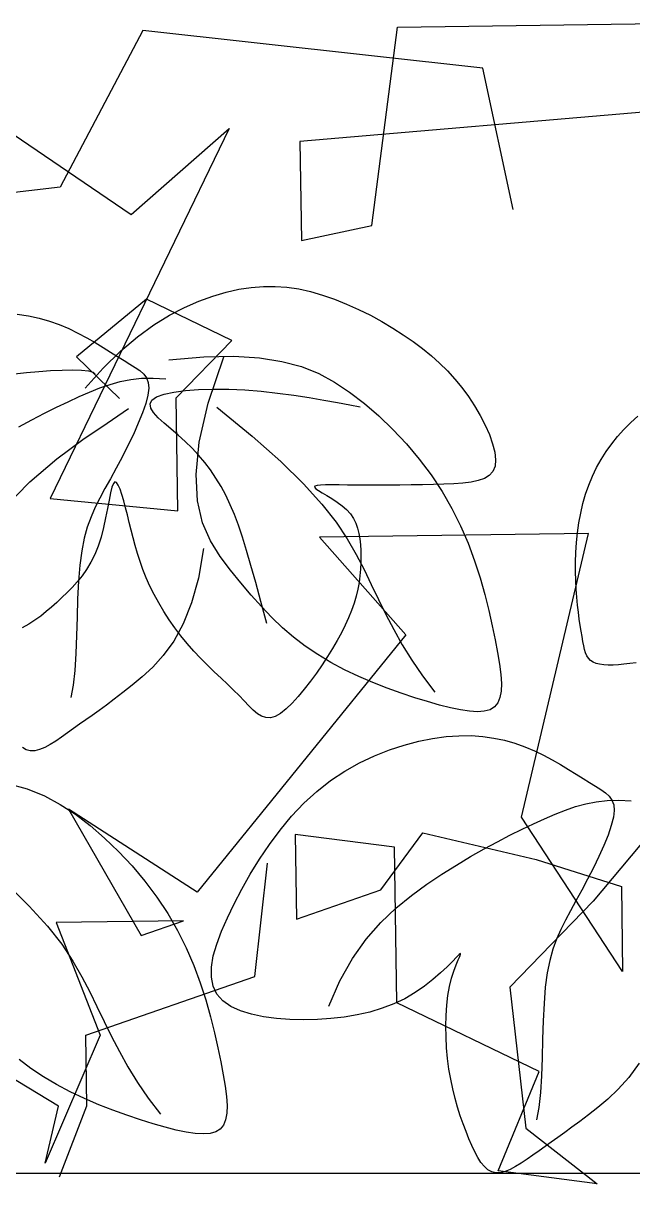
# Model space of a CAD drawing. Extents: x -1568 to -728, y -1287 to -990.
# Drawn here: x -1282.097 to -1281.407, y -1213.062 to -1211.75 of the extents above; entities that cross this region are included whole.
import ezdxf

# ---------------------------------------------------------------- set-up
doc = ezdxf.new("R2010")
doc.units = 0
doc.header["$LTSCALE"] = 5
doc.layers.get('0').update_dxf_attribs({"linetype": 'CONTINUOUS'})
for name, color, linetype in [('fz', 7, 'CONTINUOUS'), ('LH', 94, 'CONTINUOUS'), ('尺寸标注', 2, 'CONTINUOUS')]:
    doc.layers.add(name, color=color, linetype=linetype)

# ---------------------------------------------------------------- blocks, each defined once
blk = doc.blocks.new('LIM43')
at = {"color": 98}
for p, q in [((942287.3732, 2579500.759), (942287.0532, 2579500.7634)), ((942287.2765, 2579500.7124), (942287.6612, 2579500.7551)), ((942287.4021, 2579500.5348), (942287.3732, 2579500.759)), ((942287.6612, 2579500.7551), (942287.7548, 2579500.5779)), ((942287.2424, 2579500.5529), (942287.2765, 2579500.7124)), ((942287.0359, 2579500.6677), (942287.4835, 2579500.6296)), ((942287.8359, 2579500.6568), (942287.6744, 2579500.547)), ((942287.6744, 2579500.547), (942287.5637, 2579500.6445)), ((942287.5637, 2579500.6445), (942287.766, 2579500.226)), ((942287.4835, 2579500.6296), (942287.4819, 2579500.5177)), ((942287.7548, 2579500.5779), (942287.9146, 2579500.5598)), ((942287.4819, 2579500.5177), (942287.4021, 2579500.5348)), ((942287.5604, 2579500.4047), (942287.6571, 2579500.4513)), ((942287.6571, 2579500.4513), (942287.7362, 2579500.3863)), ((942287.6235, 2579500.3399), (942287.5604, 2579500.4047)), ((942287.7362, 2579500.3863), (942287.6875, 2579500.339)), ((942287.6218, 2579500.212), (942287.6235, 2579500.3399)), ((942287.766, 2579500.226), (942287.6218, 2579500.212)), ((942287.1573, 2579500.1864), (942287.4613, 2579500.1822)), ((942287.233, 2579499.8656), (942287.1573, 2579500.1864)), ((942287.4613, 2579500.1822), (942287.3638, 2579500.0716)), ((942287.3638, 2579500.0716), (942287.5999, 2579499.7806)), ((942287.0572, 2579499.8839), (942287.1517, 2579499.7707)), ((942287.5999, 2579499.7806), (942287.7452, 2579499.8745)), ((942287.7452, 2579499.8745), (942287.6632, 2579499.7318)), ((942287.1186, 2579499.6912), (942287.233, 2579499.8656)), ((942287.3447, 2579499.848), (942287.2163, 2579499.8178)), ((942287.3919, 2579499.7834), (942287.3447, 2579499.848)), ((942287.3765, 2579499.8316), (942287.4888, 2579499.8461)), ((942287.4888, 2579499.8461), (942287.4874, 2579499.7502)), ((942287.3741, 2579499.6558), (942287.3765, 2579499.8316)), ((942287.2163, 2579499.8178), (942287.1199, 2579499.7872)), ((942287.5346, 2579499.6856), (942287.5203, 2579499.8137)), ((942287.1199, 2579499.7872), (942287.1186, 2579499.6912)), ((942287.4874, 2579499.7502), (942287.3919, 2579499.7834)), ((942287.1517, 2579499.7707), (942287.2463, 2579499.6735)), ((942287.6154, 2579499.7484), (942287.7594, 2579499.7464)), ((942287.6632, 2579499.7318), (942287.6154, 2579499.7484)), ((942287.7594, 2579499.7464), (942287.7097, 2579499.6192)), ((942287.7257, 2579499.619), (942287.5346, 2579499.6856)), ((942287.2463, 2579499.6735), (942287.2282, 2579499.5139)), ((942287.213, 2579499.578), (942287.3741, 2579499.6558)), ((942287.7097, 2579499.6192), (942287.7717, 2579499.4745)), ((942287.7246, 2579499.5391), (942287.7257, 2579499.619)), ((942287.7566, 2579499.5386), (942287.8857, 2579499.6168)), ((942287.2595, 2579499.4655), (942287.213, 2579499.578)), ((942287.7555, 2579499.4587), (942287.7246, 2579499.5391)), ((942287.7717, 2579499.4745), (942287.7566, 2579499.5386)), ((942287.2282, 2579499.5139), (942287.1473, 2579499.451)), ((942287.1473, 2579499.451), (942287.2595, 2579499.4655))]:
    blk.add_line(p, q, dxfattribs=at)
blk = doc.blocks.new('花')
at = {"layer": 'LH', "color": 12}
for p, q in [((0.6009, 0.461), (0.5901, 0.4561)), ((0.6123, 0.4652), (0.6009, 0.461)), ((0.6241, 0.4688), (0.6123, 0.4652)), ((0.6366, 0.4716), (0.6241, 0.4688)), ((0.5797, 0.4507), (0.5698, 0.4448)), ((0.5901, 0.4561), (0.5797, 0.4507)), ((0.5604, 0.4387), (0.5514, 0.4325)), ((0.5698, 0.4448), (0.5604, 0.4387)), ((0.5349, 0.4203), (0.5274, 0.4146)), ((0.5429, 0.4263), (0.5349, 0.4203)), ((0.5514, 0.4325), (0.5429, 0.4263)), ((-0.5041, 0.4071), (-0.5172, 0.4041)), ((-0.4909, 0.4092), (-0.5041, 0.4071)), ((-0.4776, 0.4103), (-0.4909, 0.4092)), ((-0.4639, 0.4103), (-0.4776, 0.4103)), ((-0.4498, 0.4093), (-0.4639, 0.4103)), ((-0.4351, 0.4072), (-0.4498, 0.4093)), ((-0.4197, 0.4041), (-0.4351, 0.4072)), ((0.5205, 0.4095), (0.5141, 0.4049)), ((0.5274, 0.4146), (0.5205, 0.4095)), ((-0.5435, 0.395), (-0.5567, 0.3892)), ((-0.5303, 0.4), (-0.5435, 0.395)), ((-0.5172, 0.4041), (-0.5303, 0.4)), ((-0.4036, 0.3998), (-0.4197, 0.4041)), ((-0.3867, 0.3941), (-0.4036, 0.3998)), ((-0.369, 0.3867), (-0.3867, 0.3941)), ((0.3425, 0.3937), (0.321, 0.3859)), ((0.3674, 0.3998), (0.3425, 0.3937)), ((0.3964, 0.4039), (0.3674, 0.3998)), ((0.4303, 0.4061), (0.3964, 0.4039)), ((0.4295, 0.3534), (0.4075, 0.4044)), ((0.47, 0.4062), (0.4303, 0.4061)), ((0.5035, 0.3966), (0.4996, 0.3924)), ((0.5084, 0.4007), (0.5035, 0.3966)), ((0.5141, 0.4049), (0.5084, 0.4007)), ((-0.5698, 0.3826), (-0.5828, 0.3754)), ((-0.5567, 0.3892), (-0.5698, 0.3826)), ((-0.3504, 0.3772), (-0.369, 0.3867)), ((0.321, 0.3859), (0.3021, 0.3764)), ((0.4891, 0.387), (0.4751, 0.385)), ((0.5023, 0.3878), (0.4891, 0.387)), ((0.4954, 0.3823), (0.4953, 0.3759)), ((0.4969, 0.3877), (0.4954, 0.3823)), ((0.4996, 0.3924), (0.4969, 0.3877)), ((0.5147, 0.3874), (0.5023, 0.3878)), ((0.5267, 0.3861), (0.5147, 0.3874)), ((0.5385, 0.3838), (0.5267, 0.3861)), ((0.5503, 0.3808), (0.5385, 0.3838)), ((0.5622, 0.3771), (0.5503, 0.3808)), ((-0.5955, 0.3677), (-0.6078, 0.3596)), ((-0.5828, 0.3754), (-0.5955, 0.3677)), ((-0.331, 0.3653), (-0.3504, 0.3772)), ((0.3021, 0.3764), (0.2851, 0.3652)), ((0.4953, 0.3759), (0.4968, 0.3682)), ((0.4968, 0.3682), (0.5, 0.3591)), ((0.5745, 0.373), (0.5622, 0.3771)), ((0.5875, 0.3683), (0.5745, 0.373)), ((0.601, 0.3633), (0.5875, 0.3683)), ((-0.6078, 0.3596), (-0.6196, 0.3512)), ((-0.3106, 0.3508), (-0.331, 0.3653)), ((0.2851, 0.3652), (0.2691, 0.3526)), ((0.5, 0.3591), (0.5045, 0.3487)), ((0.6152, 0.3577), (0.601, 0.3633)), ((0.63, 0.3515), (0.6152, 0.3577)), ((-0.6308, 0.3427), (-0.6414, 0.334)), ((-0.6196, 0.3512), (-0.6308, 0.3427)), ((-0.2893, 0.3332), (-0.3106, 0.3508)), ((0.2691, 0.3526), (0.2535, 0.3385)), ((0.4201, 0.348), (0.3832, 0.3123)), ((0.4433, 0.3104), (0.4295, 0.3534)), ((0.5045, 0.3487), (0.5103, 0.3374)), ((0.6454, 0.3448), (0.63, 0.3515)), ((-0.6414, 0.334), (-0.6512, 0.3253)), ((-0.267, 0.3124), (-0.2893, 0.3332)), ((-0.2776, 0.3296), (-0.2796, 0.3273)), ((-0.2724, 0.3315), (-0.2776, 0.3296)), ((-0.2646, 0.333), (-0.2724, 0.3315)), ((-0.2545, 0.3341), (-0.2646, 0.333)), ((-0.2428, 0.3349), (-0.2545, 0.3341)), ((-0.2299, 0.3354), (-0.2428, 0.3349)), ((-0.2163, 0.3356), (-0.2299, 0.3354)), ((-0.2025, 0.3355), (-0.2163, 0.3356)), ((-0.1889, 0.3352), (-0.2025, 0.3355)), ((0.2535, 0.3385), (0.2384, 0.3231)), ((0.5103, 0.3374), (0.5169, 0.3254)), ((-0.6605, 0.3163), (-0.6691, 0.3072)), ((-0.6512, 0.3253), (-0.6605, 0.3163)), ((0.2384, 0.3231), (0.2238, 0.3066)), ((0.5169, 0.3254), (0.5242, 0.3132)), ((-0.6691, 0.3072), (-0.6772, 0.2977)), ((0.2238, 0.3066), (0.21, 0.2891)), ((0.3832, 0.3123), (0.3533, 0.281)), ((0.45, 0.2744), (0.4433, 0.3104)), ((0.5242, 0.3132), (0.5318, 0.3009)), ((-0.6772, 0.2977), (-0.6847, 0.2879)), ((-0.4836, 0.2888), (-0.5016, 0.2848)), ((-0.4653, 0.2923), (-0.4836, 0.2888)), ((-0.447, 0.2954), (-0.4653, 0.2923)), ((-0.4289, 0.2977), (-0.447, 0.2954)), ((-0.4114, 0.2993), (-0.4289, 0.2977)), ((-0.3949, 0.3002), (-0.4114, 0.2993)), ((-0.3799, 0.3003), (-0.3949, 0.3002)), ((-0.3666, 0.2996), (-0.3799, 0.3003)), ((-0.3555, 0.2981), (-0.3666, 0.2996)), ((-0.3469, 0.2958), (-0.3555, 0.2981)), ((-0.3413, 0.2926), (-0.3469, 0.2958)), ((-0.3389, 0.2886), (-0.3413, 0.2926)), ((-0.0448, 0.2918), (-0.0535, 0.2983)), ((-0.0365, 0.2849), (-0.0448, 0.2918)), ((0.21, 0.2891), (0.1971, 0.2707)), ((0.5318, 0.3009), (0.5395, 0.2889)), ((0.5395, 0.2889), (0.547, 0.2775)), ((-0.6917, 0.2777), (-0.6983, 0.267)), ((-0.6847, 0.2879), (-0.6917, 0.2777)), ((-0.5352, 0.2765), (-0.5503, 0.2725)), ((-0.5189, 0.2807), (-0.5352, 0.2765)), ((-0.5016, 0.2848), (-0.5189, 0.2807)), ((-0.3467, 0.2722), (-0.342, 0.2784)), ((-0.342, 0.2784), (-0.3393, 0.2838)), ((-0.3393, 0.2838), (-0.3389, 0.2886)), ((-0.2887, 0.2709), (-0.3142, 0.2852)), ((-0.0287, 0.2775), (-0.0365, 0.2849)), ((-0.0214, 0.2698), (-0.0287, 0.2775)), ((0.3533, 0.281), (0.3296, 0.2535)), ((0.547, 0.2775), (0.554, 0.2669)), ((-0.6983, 0.267), (-0.7044, 0.2558)), ((-0.5639, 0.2687), (-0.5755, 0.2654)), ((-0.5503, 0.2725), (-0.5639, 0.2687)), ((-0.3598, 0.2584), (-0.3528, 0.2656)), ((-0.3528, 0.2656), (-0.3467, 0.2722)), ((-0.2597, 0.2546), (-0.2887, 0.2709)), ((-0.0145, 0.2617), (-0.0214, 0.2698)), ((0.1971, 0.2707), (0.1851, 0.2516)), ((0.4509, 0.2443), (0.45, 0.2744)), ((0.554, 0.2669), (0.5606, 0.2568)), ((-0.7044, 0.2558), (-0.7098, 0.2444)), ((-0.3749, 0.2429), (-0.3674, 0.2508)), ((-0.3674, 0.2508), (-0.3598, 0.2584)), ((-0.2285, 0.2353), (-0.2597, 0.2546)), ((-0.0081, 0.2531), (-0.0145, 0.2617)), ((-0.0021, 0.2443), (-0.0081, 0.2531)), ((0.1851, 0.2516), (0.1743, 0.232)), ((0.3296, 0.2535), (0.311, 0.2291)), ((0.5606, 0.2568), (0.5668, 0.2468)), ((-0.7098, 0.2444), (-0.7146, 0.2331)), ((-0.382, 0.2348), (-0.3749, 0.2429)), ((0.0033, 0.235), (-0.0021, 0.2443)), ((0.4471, 0.2192), (0.4509, 0.2443)), ((0.5668, 0.2468), (0.5724, 0.2364)), ((0.5724, 0.2364), (0.5775, 0.2253)), ((-0.7146, 0.2331), (-0.7184, 0.222)), ((-0.395, 0.2175), (-0.3887, 0.2263)), ((-0.3887, 0.2263), (-0.382, 0.2348)), ((-0.1961, 0.2122), (-0.2285, 0.2353)), ((0.0082, 0.2254), (0.0033, 0.235)), ((0.0127, 0.2155), (0.0082, 0.2254)), ((0.1743, 0.232), (0.1648, 0.2119)), ((0.311, 0.2291), (0.2967, 0.2074)), ((0.5775, 0.2253), (0.582, 0.2129)), ((-0.7212, 0.2114), (-0.7228, 0.2017)), ((-0.7184, 0.222), (-0.7212, 0.2114)), ((-0.4008, 0.2084), (-0.395, 0.2175)), ((-0.1637, 0.1842), (-0.1961, 0.2122)), ((0.0166, 0.2052), (0.0127, 0.2155)), ((0.1648, 0.2119), (0.1566, 0.1916)), ((0.4399, 0.198), (0.4471, 0.2192)), ((0.582, 0.2129), (0.5861, 0.1991)), ((-0.7228, 0.2017), (-0.723, 0.1931)), ((-0.4111, 0.1888), (-0.4061, 0.1988)), ((-0.4061, 0.1988), (-0.4008, 0.2084)), ((-0.297, 0.1952), (-0.2954, 0.2)), ((-0.2954, 0.2), (-0.2937, 0.203)), ((-0.2937, 0.203), (-0.2919, 0.2039)), ((-0.2919, 0.2039), (-0.29, 0.2024)), ((-0.29, 0.2024), (-0.288, 0.1984)), ((-0.288, 0.1984), (-0.2858, 0.1921)), ((0.02, 0.1945), (0.0166, 0.2052)), ((0.2967, 0.2074), (0.2857, 0.1875)), ((0.4305, 0.1797), (0.4399, 0.198)), ((0.5861, 0.1991), (0.5896, 0.1832)), ((-0.723, 0.1931), (-0.7218, 0.1859)), ((-0.7218, 0.1859), (-0.7189, 0.1803)), ((-0.4157, 0.1784), (-0.4111, 0.1888)), ((-0.3001, 0.1819), (-0.2986, 0.1891)), ((-0.2986, 0.1891), (-0.297, 0.1952)), ((-0.2858, 0.1921), (-0.2835, 0.184)), ((-0.2835, 0.184), (-0.2809, 0.1747)), ((0.023, 0.1837), (0.02, 0.1945)), ((0.1566, 0.1916), (0.1498, 0.1712)), ((0.2857, 0.1875), (0.277, 0.169)), ((0.4485, 0.19), (0.4569, 0.1573)), ((-0.7189, 0.1803), (-0.7145, 0.1761)), ((-0.7145, 0.1761), (-0.7087, 0.1731)), ((-0.7087, 0.1731), (-0.7016, 0.1713)), ((-0.7016, 0.1713), (-0.6933, 0.1703)), ((-0.6625, 0.1706), (-0.6506, 0.1712)), ((-0.6506, 0.1712), (-0.6383, 0.1719)), ((-0.6383, 0.1719), (-0.6256, 0.1727)), ((-0.6256, 0.1727), (-0.6128, 0.1735)), ((-0.6128, 0.1735), (-0.6001, 0.1744)), ((-0.6001, 0.1744), (-0.5877, 0.1754)), ((-0.5877, 0.1754), (-0.5757, 0.1764)), ((-0.5757, 0.1764), (-0.5644, 0.1774)), ((-0.5644, 0.1774), (-0.5539, 0.1785)), ((-0.5539, 0.1785), (-0.5445, 0.1794)), ((-0.5445, 0.1794), (-0.5362, 0.1803)), ((-0.5362, 0.1803), (-0.5291, 0.1808)), ((-0.5245, 0.1721), (-0.5294, 0.1686)), ((-0.5291, 0.1808), (-0.5235, 0.1811)), ((-0.5204, 0.175), (-0.5245, 0.1721)), ((-0.5235, 0.1811), (-0.5194, 0.181)), ((-0.5176, 0.1774), (-0.5204, 0.175)), ((-0.5194, 0.181), (-0.517, 0.1804)), ((-0.5164, 0.1792), (-0.5176, 0.1774)), ((-0.517, 0.1804), (-0.5164, 0.1792)), ((-0.4198, 0.1674), (-0.4157, 0.1784)), ((-0.3029, 0.1655), (-0.3015, 0.1739)), ((-0.3015, 0.1739), (-0.3001, 0.1819)), ((-0.2809, 0.1747), (-0.278, 0.1644)), ((0.0254, 0.1727), (0.023, 0.1837)), ((0.0275, 0.1617), (0.0254, 0.1727)), ((0.1498, 0.1712), (0.1441, 0.1509)), ((0.42, 0.1633), (0.4305, 0.1797)), ((0.5896, 0.1832), (0.5926, 0.1651)), ((-0.6933, 0.1703), (-0.6839, 0.17)), ((-0.6839, 0.17), (-0.6736, 0.1701)), ((-0.6736, 0.1701), (-0.6625, 0.1706)), ((-0.5404, 0.1604), (-0.5457, 0.1558)), ((-0.5348, 0.1647), (-0.5404, 0.1604)), ((-0.5294, 0.1686), (-0.5348, 0.1647)), ((-0.4236, 0.1558), (-0.4198, 0.1674)), ((-0.3042, 0.1569), (-0.3029, 0.1655)), ((-0.278, 0.1644), (-0.2747, 0.1537)), ((0.0291, 0.1507), (0.0275, 0.1617)), ((0.277, 0.169), (0.2696, 0.1513)), ((0.4096, 0.1478), (0.42, 0.1633)), ((0.5926, 0.1651), (0.5952, 0.1453)), ((-0.5543, 0.1457), (-0.5573, 0.1403)), ((-0.5504, 0.1509), (-0.5543, 0.1457)), ((-0.5457, 0.1558), (-0.5504, 0.1509)), ((-0.4272, 0.1434), (-0.4236, 0.1558)), ((-0.3071, 0.1393), (-0.3056, 0.1482)), ((-0.3056, 0.1482), (-0.3042, 0.1569)), ((-0.2747, 0.1537), (-0.2711, 0.1431)), ((0.0304, 0.1399), (0.0291, 0.1507)), ((0.1441, 0.1509), (0.1395, 0.1311)), ((0.2696, 0.1513), (0.2628, 0.1338)), ((0.3992, 0.1331), (0.4096, 0.1478)), ((0.4569, 0.1573), (0.4671, 0.1299)), ((0.5952, 0.1453), (0.5976, 0.1247)), ((-0.5595, 0.1347), (-0.5611, 0.1289)), ((-0.5573, 0.1403), (-0.5595, 0.1347)), ((-0.4305, 0.1297), (-0.4272, 0.1434)), ((-0.3087, 0.1303), (-0.3071, 0.1393)), ((-0.2711, 0.1431), (-0.2669, 0.1331)), ((-0.2669, 0.1331), (-0.2623, 0.1239)), ((0.0313, 0.1293), (0.0304, 0.1399)), ((0.2628, 0.1338), (0.2561, 0.1163)), ((0.3887, 0.1192), (0.3992, 0.1331)), ((-0.5621, 0.1228), (-0.5626, 0.1166)), ((-0.5611, 0.1289), (-0.5621, 0.1228)), ((-0.4339, 0.1144), (-0.4305, 0.1297)), ((-0.3127, 0.112), (-0.3105, 0.1212)), ((-0.3105, 0.1212), (-0.3087, 0.1303)), ((-0.2623, 0.1239), (-0.2572, 0.1156)), ((0.0319, 0.1191), (0.0313, 0.1293)), ((0.0323, 0.1094), (0.0319, 0.1191)), ((0.1395, 0.1311), (0.1357, 0.1118)), ((0.378, 0.106), (0.3887, 0.1192)), ((0.4671, 0.1299), (0.4785, 0.1072)), ((0.5976, 0.1247), (0.5999, 0.1039)), ((-0.5626, 0.1166), (-0.5627, 0.1101)), ((-0.5627, 0.1101), (-0.5625, 0.1035)), ((-0.4374, 0.0971), (-0.4339, 0.1144)), ((-0.3152, 0.1025), (-0.3127, 0.112)), ((-0.2572, 0.1156), (-0.2517, 0.108)), ((-0.2517, 0.108), (-0.246, 0.1012)), ((0.0324, 0.1001), (0.0323, 0.1094)), ((0.1357, 0.1118), (0.1327, 0.0934)), ((0.2561, 0.1163), (0.2492, 0.0987)), ((0.3669, 0.0935), (0.378, 0.106)), ((0.4785, 0.1072), (0.4909, 0.0886)), ((-0.5625, 0.1035), (-0.5621, 0.0967)), ((-0.5621, 0.0967), (-0.5614, 0.0897)), ((-0.4411, 0.0775), (-0.4374, 0.0971)), ((-0.3216, 0.0832), (-0.3181, 0.0929)), ((-0.3181, 0.0929), (-0.3152, 0.1025)), ((-0.246, 0.1012), (-0.24, 0.0949)), ((-0.24, 0.0949), (-0.2338, 0.0891)), ((0.0322, 0.0913), (0.0324, 0.1001)), ((0.1327, 0.0934), (0.1303, 0.076)), ((0.2492, 0.0987), (0.2418, 0.081)), ((0.3553, 0.0816), (0.3669, 0.0935)), ((0.5999, 0.1039), (0.6024, 0.0837)), ((-0.5614, 0.0897), (-0.5605, 0.0825)), ((-0.5605, 0.0825), (-0.5592, 0.0752)), ((-0.3255, 0.0733), (-0.3216, 0.0832)), ((-0.2338, 0.0891), (-0.2276, 0.0837)), ((-0.2276, 0.0837), (-0.2213, 0.0785)), ((0.0316, 0.0753), (0.032, 0.083)), ((0.032, 0.083), (0.0322, 0.0913)), ((0.2418, 0.081), (0.2336, 0.063)), ((0.343, 0.0704), (0.3553, 0.0816)), ((0.4909, 0.0886), (0.5039, 0.0735)), ((0.6024, 0.0837), (0.6051, 0.0649)), ((-0.5592, 0.0752), (-0.5576, 0.0678)), ((-0.5576, 0.0678), (-0.5555, 0.0603)), ((-0.4452, 0.0553), (-0.4411, 0.0775)), ((-0.3299, 0.0634), (-0.3255, 0.0733)), ((-0.2213, 0.0785), (-0.215, 0.0735)), ((-0.215, 0.0735), (-0.2087, 0.0688)), ((-0.2087, 0.0688), (-0.2022, 0.0642)), ((0.0306, 0.0614), (0.0311, 0.068)), ((0.0311, 0.068), (0.0316, 0.0753)), ((0.1303, 0.076), (0.1284, 0.0599)), ((0.3298, 0.0598), (0.343, 0.0704)), ((0.5039, 0.0735), (0.5169, 0.0613)), ((-0.5555, 0.0603), (-0.553, 0.0526)), ((-0.553, 0.0526), (-0.55, 0.0448)), ((-0.4497, 0.0301), (-0.4452, 0.0553)), ((-0.34, 0.0436), (-0.3347, 0.0534)), ((-0.3347, 0.0534), (-0.3299, 0.0634)), ((-0.2022, 0.0642), (-0.1956, 0.0598)), ((-0.1956, 0.0598), (-0.1886, 0.0557)), ((-0.1886, 0.0557), (-0.1813, 0.0518)), ((0.0296, 0.0498), (0.0301, 0.0553)), ((0.0301, 0.0553), (0.0306, 0.0614)), ((0.1284, 0.0599), (0.1269, 0.0452)), ((0.2336, 0.063), (0.2243, 0.0446)), ((0.3157, 0.0498), (0.3298, 0.0598)), ((0.5169, 0.0613), (0.5297, 0.0512)), ((0.6051, 0.0649), (0.6083, 0.0483)), ((-0.55, 0.0448), (-0.5465, 0.0369)), ((-0.3456, 0.0338), (-0.34, 0.0436)), ((-0.1813, 0.0518), (-0.1735, 0.0483)), ((0.0276, 0.0365), (0.0285, 0.0404)), ((0.0285, 0.0404), (0.0291, 0.0448)), ((0.0291, 0.0448), (0.0296, 0.0498)), ((0.1269, 0.0452), (0.1258, 0.032)), ((0.2243, 0.0446), (0.2137, 0.0259)), ((0.2856, 0.0315), (0.3009, 0.0403)), ((0.3009, 0.0403), (0.3157, 0.0498)), ((0.5297, 0.0512), (0.5418, 0.0427)), ((0.5418, 0.0427), (0.553, 0.0353)), ((0.6083, 0.0483), (0.6121, 0.0346)), ((-0.5465, 0.0369), (-0.5425, 0.0289)), ((-0.5425, 0.0289), (-0.538, 0.0208)), ((-0.3517, 0.0243), (-0.3456, 0.0338)), ((0.0201, 0.0256), (0.0228, 0.0277)), ((0.0228, 0.0277), (0.0248, 0.0302)), ((0.0248, 0.0302), (0.0264, 0.0331)), ((0.0264, 0.0331), (0.0276, 0.0365)), ((0.1258, 0.032), (0.1253, 0.0203)), ((0.2701, 0.0232), (0.2856, 0.0315)), ((0.553, 0.0353), (0.5633, 0.0287)), ((0.5633, 0.0287), (0.5727, 0.0228)), ((-0.538, 0.0208), (-0.533, 0.0126)), ((-0.3649, 0.0059), (-0.3581, 0.015)), ((-0.3581, 0.015), (-0.3517, 0.0243)), ((-0.0283, 0.0208), (-0.0213, 0.0204)), ((-0.0213, 0.0204), (-0.0145, 0.0201)), ((-0.0145, 0.0201), (-0.0082, 0.0201)), ((-0.0082, 0.0201), (-0.0022, 0.0202)), ((-0.0022, 0.0202), (0.0033, 0.0207)), ((0.0033, 0.0207), (0.0084, 0.0214)), ((0.0084, 0.0214), (0.0129, 0.0225)), ((0.0129, 0.0225), (0.0168, 0.0238)), ((0.0168, 0.0238), (0.0201, 0.0256)), ((0.1253, 0.0203), (0.1255, 0.0101)), ((0.2137, 0.0259), (0.2013, 0.0065)), ((0.2392, 0.0086), (0.2545, 0.0156)), ((0.2545, 0.0156), (0.2701, 0.0232)), ((0.5727, 0.0228), (0.5814, 0.0174)), ((0.5814, 0.0174), (0.5896, 0.0126)), ((-0.533, 0.0126), (-0.5275, 0.0043)), ((-0.5275, 0.0043), (-0.5215, -0.0042)), ((-0.3719, -0.0028), (-0.3649, 0.0059)), ((0.1255, 0.0101), (0.1265, 0.0014)), ((0.1265, 0.0014), (0.1284, -0.0058)), ((0.2103, -0.0035), (0.2244, 0.0022)), ((0.2244, 0.0022), (0.2392, 0.0086)), ((0.5896, 0.0126), (0.5974, 0.008)), ((0.5974, 0.008), (0.6048, 0.0037)), ((0.6048, 0.0037), (0.6121, -0.0006)), ((-0.5215, -0.0042), (-0.5151, -0.0128)), ((-0.5151, -0.0128), (-0.5083, -0.0215)), ((-0.386, -0.0193), (-0.379, -0.0112)), ((-0.379, -0.0112), (-0.3719, -0.0028)), ((0.1284, -0.0058), (0.1313, -0.0115)), ((0.1313, -0.0115), (0.1354, -0.0157)), ((0.1739, -0.016), (0.185, -0.0127)), ((0.185, -0.0127), (0.1971, -0.0085)), ((0.1971, -0.0085), (0.2103, -0.0035)), ((0.6121, -0.0006), (0.6193, -0.0049)), ((0.6193, -0.0049), (0.6263, -0.009)), ((0.6263, -0.009), (0.6332, -0.0129)), ((0.6332, -0.0129), (0.6399, -0.0162)), ((-0.5083, -0.0215), (-0.501, -0.0304)), ((-0.393, -0.0271), (-0.386, -0.0193)), ((0.1354, -0.0157), (0.1407, -0.0184)), ((0.1407, -0.0184), (0.1473, -0.0196)), ((0.1473, -0.0196), (0.155, -0.0196)), ((0.155, -0.0196), (0.1639, -0.0183)), ((0.1639, -0.0183), (0.1739, -0.016)), ((0.6399, -0.0162), (0.6462, -0.019)), ((0.6462, -0.019), (0.6522, -0.0209)), ((0.6522, -0.0209), (0.6578, -0.0218)), ((0.6578, -0.0218), (0.6628, -0.0215)), ((0.6628, -0.0215), (0.6674, -0.02)), ((0.6674, -0.02), (0.6715, -0.0172)), ((-0.501, -0.0304), (-0.4935, -0.0391)), ((-0.4935, -0.0391), (-0.4858, -0.0475)), ((-0.406, -0.0418), (-0.3997, -0.0346)), ((-0.3997, -0.0346), (-0.393, -0.0271)), ((-0.4858, -0.0475), (-0.4782, -0.0552)), ((-0.4171, -0.0551), (-0.4119, -0.0486)), ((-0.4119, -0.0486), (-0.406, -0.0418)), ((0.139, -0.0507), (0.1272, -0.0543)), ((0.1515, -0.0479), (0.139, -0.0507)), ((0.1645, -0.0459), (0.1515, -0.0479)), ((0.1783, -0.0448), (0.1645, -0.0459)), ((0.1928, -0.0446), (0.1783, -0.0448)), ((0.2081, -0.0454), (0.1928, -0.0446)), ((0.2241, -0.0473), (0.2081, -0.0454)), ((0.2408, -0.0502), (0.2241, -0.0473)), ((0.258, -0.0543), (0.2408, -0.0502)), ((-0.4782, -0.0552), (-0.4707, -0.0622)), ((-0.4707, -0.0622), (-0.4634, -0.068)), ((-0.4264, -0.0663), (-0.4219, -0.061)), ((-0.4219, -0.061), (-0.4171, -0.0551)), ((0.105, -0.0634), (0.0946, -0.0688)), ((0.1159, -0.0585), (0.105, -0.0634)), ((0.1272, -0.0543), (0.1159, -0.0585)), ((0.2754, -0.0596), (0.258, -0.0543)), ((0.2929, -0.0662), (0.2754, -0.0596)), ((-0.4634, -0.068), (-0.4567, -0.0725)), ((-0.4567, -0.0725), (-0.4504, -0.0754)), ((-0.4504, -0.0754), (-0.4449, -0.0765)), ((-0.4449, -0.0765), (-0.4398, -0.0759)), ((-0.4398, -0.0759), (-0.4352, -0.0739)), ((-0.4352, -0.0739), (-0.4308, -0.0707)), ((-0.4308, -0.0707), (-0.4264, -0.0663)), ((0.0847, -0.0747), (0.0753, -0.0808)), ((0.0946, -0.0688), (0.0847, -0.0747)), ((0.3102, -0.0741), (0.2929, -0.0662)), ((0.3272, -0.0834), (0.3102, -0.0741)), ((0.0663, -0.087), (0.0578, -0.0932)), ((0.0753, -0.0808), (0.0663, -0.087)), ((0.3436, -0.0942), (0.3272, -0.0834)), ((0.0423, -0.1049), (0.0354, -0.11)), ((0.0498, -0.0992), (0.0423, -0.1049)), ((0.0578, -0.0932), (0.0498, -0.0992)), ((0.3594, -0.1064), (0.3436, -0.0942)), ((0.029, -0.1146), (0.0233, -0.1188)), ((0.0354, -0.11), (0.029, -0.1146)), ((0.3744, -0.1199), (0.3594, -0.1064)), ((-0.1426, -0.1258), (-0.1641, -0.1336)), ((0.0145, -0.1271), (0.0118, -0.1318)), ((0.0184, -0.1229), (0.0145, -0.1271)), ((0.0233, -0.1188), (0.0184, -0.1229)), ((0.3887, -0.1344), (0.3744, -0.1199)), ((-0.183, -0.1431), (-0.2, -0.1543)), ((-0.1641, -0.1336), (-0.183, -0.1431)), ((0.0041, -0.1325), (-0.0099, -0.1345)), ((0.0172, -0.1317), (0.0041, -0.1325)), ((0.0103, -0.1372), (0.0102, -0.1436)), ((0.0102, -0.1436), (0.0117, -0.1513)), ((0.0118, -0.1318), (0.0103, -0.1372)), ((0.0296, -0.1321), (0.0172, -0.1317)), ((0.0416, -0.1334), (0.0296, -0.1321)), ((0.0534, -0.1357), (0.0416, -0.1334)), ((0.0652, -0.1387), (0.0534, -0.1357)), ((0.0771, -0.1424), (0.0652, -0.1387)), ((0.0894, -0.1465), (0.0771, -0.1424)), ((0.4021, -0.1496), (0.3887, -0.1344)), ((-0.2, -0.1543), (-0.216, -0.1669)), ((0.0117, -0.1513), (0.0149, -0.1604)), ((0.1024, -0.1512), (0.0894, -0.1465)), ((0.1159, -0.1562), (0.1024, -0.1512)), ((0.1301, -0.1618), (0.1159, -0.1562)), ((0.4147, -0.1653), (0.4021, -0.1496)), ((-0.216, -0.1669), (-0.2316, -0.181)), ((0.0149, -0.1604), (0.0195, -0.1708)), ((0.1449, -0.168), (0.1301, -0.1618)), ((0.1603, -0.1747), (0.1449, -0.168)), ((0.4265, -0.1813), (0.4147, -0.1653)), ((-0.2316, -0.181), (-0.2467, -0.1964)), ((0.0195, -0.1708), (0.0252, -0.1821)), ((0.0252, -0.1821), (0.0318, -0.1941)), ((0.1764, -0.1822), (0.1603, -0.1747)), ((0.1932, -0.1903), (0.1764, -0.1822)), ((0.4374, -0.1973), (0.4265, -0.1813)), ((-0.2467, -0.1964), (-0.2612, -0.2129)), ((0.0318, -0.1941), (0.0391, -0.2063)), ((0.2105, -0.1993), (0.1932, -0.1903)), ((0.0391, -0.2063), (0.0467, -0.2186)), ((0.2285, -0.2091), (0.2105, -0.1993)), ((0.2469, -0.2203), (0.2285, -0.2091)), ((0.4474, -0.213), (0.4374, -0.1973)), ((-0.2612, -0.2129), (-0.2751, -0.2304)), ((0.0467, -0.2186), (0.0544, -0.2306)), ((0.2655, -0.2331), (0.2469, -0.2203)), ((0.4564, -0.2282), (0.4474, -0.213)), ((-0.2751, -0.2304), (-0.288, -0.2488)), ((0.0544, -0.2306), (0.0619, -0.242)), ((0.2838, -0.248), (0.2655, -0.2331)), ((0.4643, -0.2428), (0.4564, -0.2282)), ((-0.288, -0.2488), (-0.3, -0.2679)), ((-0.1318, -0.2385), (-0.1555, -0.266)), ((0.0619, -0.242), (0.069, -0.2526)), ((0.3018, -0.2655), (0.2838, -0.248)), ((0.4708, -0.2568), (0.4643, -0.2428)), ((0.069, -0.2526), (0.0756, -0.2627)), ((0.4758, -0.2699), (0.4708, -0.2568)), ((-0.3, -0.2679), (-0.3108, -0.2875)), ((-0.1555, -0.266), (-0.174, -0.2904)), ((0.0756, -0.2627), (0.0817, -0.2727)), ((0.0817, -0.2727), (0.0873, -0.2831)), ((0.3191, -0.286), (0.3018, -0.2655)), ((0.4789, -0.2823), (0.4758, -0.2699)), ((-0.3108, -0.2875), (-0.3203, -0.3076)), ((0.0873, -0.2831), (0.0924, -0.2942)), ((0.3354, -0.3098), (0.3191, -0.286)), ((0.48, -0.2937), (0.4789, -0.2823)), ((-0.174, -0.2904), (-0.1884, -0.3121)), ((0.0924, -0.2942), (0.097, -0.3065)), ((0.1969, -0.2911), (0.197, -0.2904)), ((0.198, -0.2936), (0.1969, -0.2911)), ((0.197, -0.2904), (0.1985, -0.2914)), ((0.2001, -0.2975), (0.198, -0.2936)), ((0.1985, -0.2914), (0.2019, -0.2942)), ((0.2029, -0.3029), (0.2001, -0.2975)), ((0.2019, -0.2942), (0.2068, -0.2985)), ((0.2068, -0.2985), (0.2133, -0.304)), ((0.4789, -0.304), (0.48, -0.2937)), ((-0.3203, -0.3076), (-0.3285, -0.3279)), ((-0.1884, -0.3121), (-0.1994, -0.332)), ((0.097, -0.3065), (0.101, -0.3204)), ((0.206, -0.3096), (0.2029, -0.3029)), ((0.2093, -0.3175), (0.206, -0.3096)), ((0.2133, -0.304), (0.2212, -0.3103)), ((0.2212, -0.3103), (0.2304, -0.317)), ((0.3505, -0.3375), (0.3354, -0.3098)), ((0.4693, -0.3214), (0.4754, -0.3133)), ((0.4754, -0.3133), (0.4789, -0.304)), ((-0.3285, -0.3279), (-0.3353, -0.3483)), ((0.101, -0.3204), (0.1045, -0.3363)), ((0.2123, -0.3266), (0.2093, -0.3175)), ((0.215, -0.3366), (0.2123, -0.3266)), ((0.2304, -0.317), (0.2406, -0.3238)), ((0.2406, -0.3238), (0.2519, -0.3302)), ((0.4609, -0.3284), (0.4693, -0.3214)), ((-0.1994, -0.332), (-0.2081, -0.3505)), ((0.1045, -0.3363), (0.1075, -0.3544)), ((0.2172, -0.3474), (0.215, -0.3366)), ((0.2519, -0.3302), (0.2641, -0.3361)), ((0.2641, -0.3361), (0.2769, -0.3409)), ((0.2769, -0.3409), (0.2905, -0.3448)), ((0.4249, -0.3432), (0.4383, -0.3392)), ((0.4383, -0.3392), (0.4504, -0.3343)), ((0.4504, -0.3343), (0.4609, -0.3284)), ((-0.3353, -0.3483), (-0.341, -0.3686)), ((-0.2081, -0.3505), (-0.2155, -0.3682)), ((0.2189, -0.3588), (0.2172, -0.3474)), ((0.2905, -0.3448), (0.3046, -0.3478)), ((0.3046, -0.3478), (0.3191, -0.3499)), ((0.3191, -0.3499), (0.334, -0.3511)), ((0.334, -0.3511), (0.3492, -0.3516)), ((0.3492, -0.3516), (0.3645, -0.3513)), ((0.3645, -0.3513), (0.38, -0.3503)), ((0.38, -0.3503), (0.3954, -0.3487)), ((0.3954, -0.3487), (0.4105, -0.3463)), ((0.4105, -0.3463), (0.4249, -0.3432)), ((0.1075, -0.3544), (0.1101, -0.3742)), ((0.2202, -0.3708), (0.2189, -0.3588)), ((-0.341, -0.3686), (-0.3456, -0.3884)), ((-0.2155, -0.3682), (-0.2223, -0.3857)), ((0.1101, -0.3742), (0.1125, -0.3948)), ((0.221, -0.383), (0.2202, -0.3708)), ((-0.3456, -0.3884), (-0.3494, -0.4077)), ((-0.2223, -0.3857), (-0.229, -0.4032)), ((0.2214, -0.3953), (0.221, -0.383)), ((-0.229, -0.4032), (-0.2359, -0.4208)), ((0.1125, -0.3948), (0.1148, -0.4156)), ((0.2213, -0.4075), (0.2214, -0.3953)), ((-0.3494, -0.4077), (-0.3524, -0.4261)), ((0.1148, -0.4156), (0.1173, -0.4358)), ((0.2198, -0.4311), (0.2208, -0.4195)), ((0.2208, -0.4195), (0.2213, -0.4075)), ((-0.3524, -0.4261), (-0.3547, -0.4435)), ((-0.2359, -0.4208), (-0.2433, -0.4385)), ((0.0058, -0.4309), (0.0188, -0.446)), ((0.2184, -0.4423), (0.2198, -0.4311)), ((-0.3547, -0.4435), (-0.3567, -0.4596)), ((-0.2433, -0.4385), (-0.2515, -0.4565)), ((-0.1421, -0.4491), (-0.1298, -0.4379)), ((0.0188, -0.446), (0.0318, -0.4582)), ((0.1173, -0.4358), (0.12, -0.4546)), ((0.2167, -0.4531), (0.2184, -0.4423)), ((-0.2515, -0.4565), (-0.2607, -0.4749)), ((-0.1553, -0.4597), (-0.1421, -0.4491)), ((0.0318, -0.4582), (0.0446, -0.4683)), ((0.12, -0.4546), (0.1232, -0.4712)), ((0.2147, -0.4634), (0.2167, -0.4531)), ((-0.3567, -0.4596), (-0.3582, -0.4743)), ((-0.1842, -0.4792), (-0.1694, -0.4697)), ((-0.1694, -0.4697), (-0.1553, -0.4597)), ((0.0446, -0.4683), (0.0568, -0.4768)), ((0.1232, -0.4712), (0.127, -0.4849)), ((0.2124, -0.4733), (0.2147, -0.4634)), ((-0.3582, -0.4743), (-0.3593, -0.4875)), ((-0.2607, -0.4749), (-0.2714, -0.4936)), ((-0.1995, -0.488), (-0.1842, -0.4792)), ((0.0568, -0.4768), (0.0679, -0.4842)), ((0.0679, -0.4842), (0.0782, -0.4908)), ((0.2074, -0.4916), (0.21, -0.4827)), ((0.21, -0.4827), (0.2124, -0.4733)), ((-0.3593, -0.4875), (-0.3598, -0.4992)), ((-0.2714, -0.4936), (-0.2838, -0.513)), ((-0.2306, -0.5039), (-0.215, -0.4963)), ((-0.215, -0.4963), (-0.1995, -0.488)), ((0.0782, -0.4908), (0.0876, -0.4967)), ((0.0876, -0.4967), (0.0963, -0.502)), ((0.2048, -0.5001), (0.2074, -0.4916)), ((-0.3598, -0.4992), (-0.3596, -0.5094)), ((-0.3596, -0.5094), (-0.3586, -0.5181)), ((-0.2607, -0.5173), (-0.2459, -0.5109)), ((-0.2459, -0.5109), (-0.2306, -0.5039)), ((0.0963, -0.502), (0.1045, -0.5069)), ((0.1045, -0.5069), (0.1123, -0.5115)), ((0.1123, -0.5115), (0.1197, -0.5158)), ((0.1994, -0.5154), (0.2022, -0.508)), ((0.2022, -0.508), (0.2048, -0.5001)), ((-0.3586, -0.5181), (-0.3567, -0.5253)), ((-0.288, -0.528), (-0.2748, -0.523)), ((-0.2748, -0.523), (-0.2607, -0.5173)), ((0.1197, -0.5158), (0.127, -0.5201)), ((0.127, -0.5201), (0.1342, -0.5244)), ((0.1342, -0.5244), (0.1412, -0.5285)), ((0.1935, -0.5279), (0.1966, -0.522)), ((0.1966, -0.522), (0.1994, -0.5154)), ((-0.3567, -0.5253), (-0.3538, -0.531)), ((-0.3538, -0.531), (-0.3497, -0.5352)), ((-0.3497, -0.5352), (-0.3444, -0.5379)), ((-0.3444, -0.5379), (-0.3378, -0.5391)), ((-0.3301, -0.5391), (-0.3212, -0.5378)), ((-0.3212, -0.5378), (-0.3112, -0.5355)), ((-0.3112, -0.5355), (-0.3001, -0.5322)), ((-0.3001, -0.5322), (-0.288, -0.528)), ((0.1412, -0.5285), (0.1481, -0.5324)), ((0.1481, -0.5324), (0.1548, -0.5357)), ((0.1548, -0.5357), (0.1611, -0.5385)), ((0.1823, -0.5395), (0.1864, -0.5367)), ((0.1864, -0.5367), (0.1901, -0.5328)), ((0.1901, -0.5328), (0.1935, -0.5279)), ((-0.3378, -0.5391), (-0.3301, -0.5391)), ((0.1611, -0.5385), (0.1671, -0.5404)), ((0.1671, -0.5404), (0.1727, -0.5413)), ((0.1727, -0.5413), (0.1778, -0.541)), ((0.1778, -0.541), (0.1823, -0.5395))]:
    blk.add_line(p, q, dxfattribs=at)

msp = doc.modelspace()

# ---------------------------------------------------------------- linework, layer by layer
msp.add_line((-1283.49612, -1213.05047), (-1264.5189, -1213.05047))

# ---------------------------------------------------------------- block references
at = {"layer": 'fz', "xscale": -1}
msp.add_blockref('LIM43', (941005.69976, -2580712.51346), dxfattribs=at)
at = {"layer": '尺寸标注', "xscale": -1, "rotation": 4.769924570515016}
for p in [(-1282.26697, -1212.49628), (-1281.43005, -1212.49628)]:
    msp.add_blockref('花', p, dxfattribs=at)

doc.saveas('drawing.dxf')
